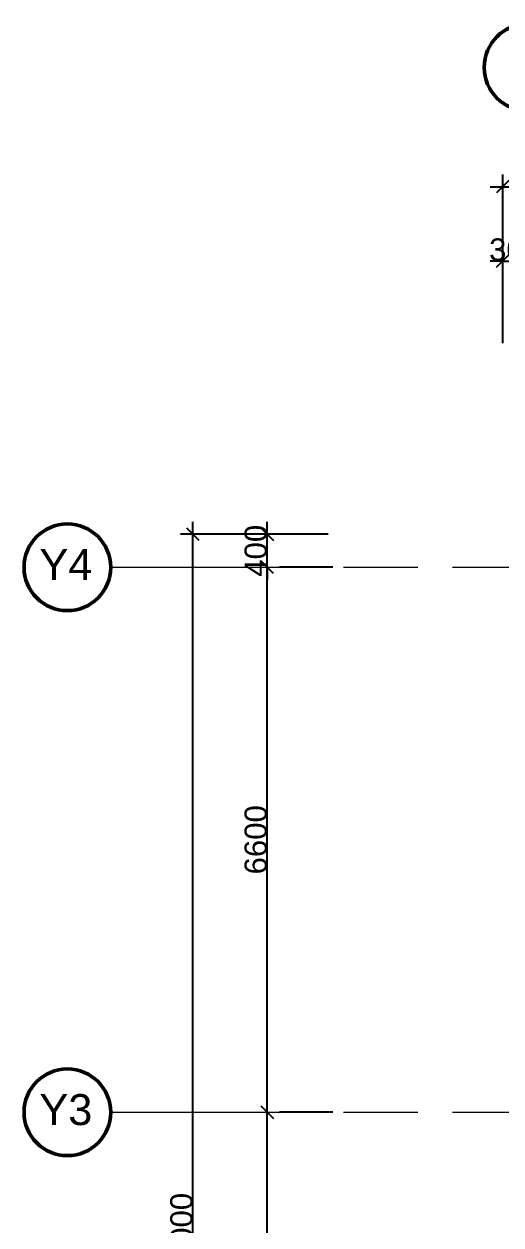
# Model space of a CAD drawing. Header units: millimetres. Extents: x -76261 to 649593, y -304265 to 60256.
# Drawn here: x 119902 to 125679, y -7965 to 6579 of the extents above; entities that cross this region are included whole.
import ezdxf

# ---------------------------------------------------------------- set-up
doc = ezdxf.new("R2010")
doc.units = ezdxf.units.MM
doc.header["$LTSCALE"] = 2000
doc.header["$MEASUREMENT"] = 0
doc.header["$PDMODE"] = 32
doc.header["$PDSIZE"] = 0.15
doc.linetypes.add('Centre', pattern=[6.9, 4, -0.7, 1.5, -0.7])
doc.layers.get('0').update_dxf_attribs({"linetype": 'CONTINUOUS'})
doc.layers.get('DEFPOINTS').update_dxf_attribs({"color": 171, "linetype": 'CONTINUOUS'})
for name, color, linetype, lineweight in [('A-ANNO-DIMS', 1, 'CONTINUOUS', 15), ('S-GRID', 14, 'CONTINUOUS', 15), ('S-GRID-IDEN', 1, 'CONTINUOUS', 50)]:
    doc.layers.add(name, color=color, linetype=linetype, lineweight=lineweight)
doc.styles.add('Arial', font='arial.ttf', dxfattribs={"height": 1.6})
doc.styles.add('Arial_1', font='arial.ttf', dxfattribs={"height": 270})
doc.dimstyles.new('AD1', dxfattribs={"dimscale": 304.8, "dimtxt": 275.470038, "dimasz": 0.492126, "dimexe": 0.492126, "dimexo": 0.0625, "dimgap": 0, "dimtad": 1, "dimdec": 0, "dimzin": 0, "dimdsep": 46, "dimtxsty": 'Arial_1', "dimblk1": 'OBLIQUE', "dimblk2": 'OBLIQUE', "dimsah": 1, "dimcen": 0.09, "dimdle": 0.492126, "dimazin": 0, "dimtfac": 1, "dimtdec": 4, "dimtix": 1, "dimtmove": 0, "dimatfit": 3, "dimfxl": 2.952756, "dimfxlon": 1, "dimtvp": 1, "dimtolj": 1, "dimtzin": 0, "dimarcsym": 2})
doc.dimstyles.new('AD2', dxfattribs={"dimscale": 304.8, "dimtxt": 275.470038, "dimasz": 0.492126, "dimexe": 0.492126, "dimexo": 2.952756, "dimgap": 0, "dimtad": 1, "dimdec": 0, "dimzin": 0, "dimdsep": 46, "dimtxsty": 'Arial_1', "dimblk1": 'OBLIQUE', "dimblk2": 'OBLIQUE', "dimsah": 1, "dimcen": 0.09, "dimdle": 0.492126, "dimazin": 0, "dimtfac": 1, "dimtdec": 4, "dimtix": 1, "dimtmove": 0, "dimatfit": 3, "dimfxl": 1, "dimtvp": 1, "dimtolj": 1, "dimtzin": 0, "dimarcsym": 2})

# ---------------------------------------------------------------- blocks, each defined once
blk = doc.blocks.new('Grid - M_Grid Head - Circle-195263-3rd FLOOR PLAN')
at = {"layer": 'S-GRID-IDEN'}
blk.add_circle((0, 0), 3.5, dxfattribs=at)
blk = doc.blocks.new('_Oblique')
at = {"color": 0, "linetype": 'ByBlock', "lineweight": -2}
blk.add_line((-0.5, -0.5), (0.5, 0.5), dxfattribs=at)
blk = doc.blocks.new('*D1045')
at = {"layer": 'A-ANNO-DIMS', "color": 0, "lineweight": -2, "transparency": 16777216}
for p, q in [((125700, 2713), (125700, 3858)), ((125700, 3708), (125550, 3708)), ((125700, 3708), (126000, 3708)), ((126000, 3708), (126150, 3708)), ((126000, 2915), (126000, 3558))]:
    blk.add_line(p, q, dxfattribs=at)
at = {"layer": 'DEFPOINTS', "color": 0, "transparency": 16777216}
for p in [(126000, 3815), (126000, 3708), (125700, 1813)]:
    blk.add_point(p, dxfattribs=at)
at = {"layer": 'A-ANNO-DIMS', "color": 0, "lineweight": -2, "transparency": 16777216, "xscale": 150, "yscale": 150, "zscale": 150}
blk.add_blockref('_Oblique', (125700, 3708), dxfattribs=at)
at = {"layer": 'A-ANNO-DIMS', "color": 0, "lineweight": -2, "transparency": 16777216, "xscale": 150, "yscale": 150, "zscale": 150, "rotation": 180}
blk.add_blockref('_Oblique', (126000, 3708), dxfattribs=at)
at = {"layer": 'A-ANNO-DIMS', "color": 0, "transparency": 16777216, "insert": (125850, 3846), "char_height": 270, "width": 747.58, "attachment_point": 5, "style": 'Arial_1'}
blk.add_mtext('\\A1;300', dxfattribs=at)
blk = doc.blocks.new('*D1054')
at = {"layer": 'A-ANNO-DIMS', "color": 0, "lineweight": -2, "transparency": 16777216}
for p, q in [((125700, 3727), (125700, 4758)), ((158700, 3727), (158700, 4758)), ((125550, 4608), (158850, 4608))]:
    blk.add_line(p, q, dxfattribs=at)
at = {"layer": 'DEFPOINTS', "color": 0, "transparency": 16777216}
for p in [(158700, 4608), (125700, 3708), (158700, 3708)]:
    blk.add_point(p, dxfattribs=at)
at = {"layer": 'A-ANNO-DIMS', "color": 0, "lineweight": -2, "transparency": 16777216, "xscale": 150, "yscale": 150, "zscale": 150, "rotation": 180}
blk.add_blockref('_Oblique', (125700, 4608), dxfattribs=at)
at = {"layer": 'A-ANNO-DIMS', "color": 0, "lineweight": -2, "transparency": 16777216, "xscale": 150, "yscale": 150, "zscale": 150}
blk.add_blockref('_Oblique', (158700, 4608), dxfattribs=at)
at = {"layer": 'A-ANNO-DIMS', "color": 0, "transparency": 16777216, "insert": (142200, 4746), "char_height": 270, "width": 1245.97, "attachment_point": 5, "style": 'Arial_1'}
blk.add_mtext('\\A1;33000', dxfattribs=at)
blk = doc.blocks.new('*D1057')
at = {"layer": 'A-ANNO-DIMS', "color": 0, "lineweight": -2, "transparency": 16777216}
for p, q in [((122848, -10750), (122848, -6450)), ((123642, -6600), (122998, -6600)), ((123642, -10600), (122998, -10600))]:
    blk.add_line(p, q, dxfattribs=at)
at = {"layer": 'DEFPOINTS', "color": 0, "transparency": 16777216}
for p in [(122742, -6600), (122848, -6600), (122742, -10600)]:
    blk.add_point(p, dxfattribs=at)
at = {"layer": 'A-ANNO-DIMS', "color": 0, "lineweight": -2, "transparency": 16777216, "xscale": 150, "yscale": 150, "zscale": 150}
for p, rotation in [((122848, -6600), 90), ((122848, -10600), 270)]:
    blk.add_blockref('_Oblique', p, dxfattribs=dict(at, rotation=rotation))
at = {"layer": 'A-ANNO-DIMS', "color": 0, "transparency": 16777216, "insert": (122710, -8600), "char_height": 270, "width": 996.78, "attachment_point": 5, "rotation": 90, "style": 'Arial_1'}
blk.add_mtext('\\A1;4000', dxfattribs=at)
blk = doc.blocks.new('*D1058')
at = {"layer": 'A-ANNO-DIMS', "color": 0, "lineweight": -2, "transparency": 16777216}
for p, q in [((122848, -6750), (122848, 150)), ((123642, 0), (122998, 0)), ((123642, -6600), (122998, -6600))]:
    blk.add_line(p, q, dxfattribs=at)
at = {"layer": 'DEFPOINTS', "color": 0, "transparency": 16777216}
for p in [(122742, 0), (122848, 0), (122742, -6600)]:
    blk.add_point(p, dxfattribs=at)
at = {"layer": 'A-ANNO-DIMS', "color": 0, "lineweight": -2, "transparency": 16777216, "xscale": 150, "yscale": 150, "zscale": 150}
for p, rotation in [((122848, 0), 90), ((122848, -6600), 270)]:
    blk.add_blockref('_Oblique', p, dxfattribs=dict(at, rotation=rotation))
at = {"layer": 'A-ANNO-DIMS', "color": 0, "transparency": 16777216, "insert": (122710, -3300), "char_height": 270, "width": 996.78, "attachment_point": 5, "rotation": 90, "style": 'Arial_1'}
blk.add_mtext('\\A1;6600', dxfattribs=at)
blk = doc.blocks.new('*D1059')
at = {"layer": 'A-ANNO-DIMS', "color": 0, "lineweight": -2, "transparency": 16777216}
for p, q in [((122848, 400), (122848, 550)), ((123584, 400), (122698, 400)), ((122848, 0), (122848, 400)), ((122848, 0), (122848, -150)), ((123642, 0), (122998, 0))]:
    blk.add_line(p, q, dxfattribs=at)
at = {"layer": 'DEFPOINTS', "color": 0, "transparency": 16777216}
for p in [(122848, 400), (124484, 400), (122742, 0)]:
    blk.add_point(p, dxfattribs=at)
at = {"layer": 'A-ANNO-DIMS', "color": 0, "lineweight": -2, "transparency": 16777216, "xscale": 150, "yscale": 150, "zscale": 150}
for p, rotation in [((122848, 400), 270), ((122848, 0), 90)]:
    blk.add_blockref('_Oblique', p, dxfattribs=dict(at, rotation=rotation))
at = {"layer": 'A-ANNO-DIMS', "color": 0, "transparency": 16777216, "insert": (122710, 200), "char_height": 270, "width": 747.58, "attachment_point": 5, "rotation": 90, "style": 'Arial_1'}
blk.add_mtext('\\A1;400', dxfattribs=at)
blk = doc.blocks.new('*D1060')
at = {"layer": 'A-ANNO-DIMS', "color": 0, "lineweight": -2, "transparency": 16777216}
for p, q in [((121948, -16750), (121948, 550)), ((122829, 400), (121798, 400)), ((122829, -16600), (121798, -16600))]:
    blk.add_line(p, q, dxfattribs=at)
at = {"layer": 'DEFPOINTS', "color": 0, "transparency": 16777216}
for p in [(121948, 400), (122848, 400), (122848, -16600)]:
    blk.add_point(p, dxfattribs=at)
at = {"layer": 'A-ANNO-DIMS', "color": 0, "lineweight": -2, "transparency": 16777216, "xscale": 150, "yscale": 150, "zscale": 150}
for p, rotation in [((121948, 400), 90), ((121948, -16600), 270)]:
    blk.add_blockref('_Oblique', p, dxfattribs=dict(at, rotation=rotation))
at = {"layer": 'A-ANNO-DIMS', "color": 0, "transparency": 16777216, "insert": (121810, -8100), "char_height": 270, "width": 1245.97, "attachment_point": 5, "rotation": 90, "style": 'Arial_1'}
blk.add_mtext('\\A1;17000', dxfattribs=at)
blk = doc.blocks.new('Xrexf_Office')
at = {"layer": 'S-GRID', "linetype": 'Centre', "ltscale": 0.3}
for p, q in [((120952.1, 0), (162139, 0)), ((120952.1, -6600), (162139, -6600))]:
    blk.add_line(p, q, dxfattribs=at)
at = {"layer": 'S-GRID-IDEN', "xscale": 149.9999999999999, "yscale": 149.9999999999999, "zscale": 149.9999999999999}
for p, rotation in [((126000, 6054.3), 180), ((120427.1, 0), 269.9999999999995), ((120427.1, -6600), 269.9999999999995)]:
    blk.add_blockref('Grid - M_Grid Head - Circle-195263-3rd FLOOR PLAN', p, dxfattribs=dict(at, rotation=rotation))
at = {"layer": 'S-GRID-IDEN', "char_height": 375, "width": 769.62, "attachment_point": 1, "style": 'Arial'}
for s, insert in [('Y4', (120089, 220.1)), ('Y3', (120089, -6379.9))]:
    blk.add_mtext(s, dxfattribs=dict(at, insert=insert))
at = {"layer": 'A-ANNO-DIMS'}
for base, p1, p2, dimstyle, override, picture, middle in [((158700, 4608.4), (125700, 3708.4), (158700, 3708.4), 'AD1', {"dimpost": '<>', "dimfxl": 33000}, '*D1054', (142200, 4746.4)), ((126000, 3708.4), (125700, 1812.8), (126000, 3814.5), 'AD2', {"dimpost": '<>', "dimfxl": 2024.107053}, '*D1045', (125850, 3846.4))]:
    dim = blk.add_linear_dim(base=base, p1=p1, p2=p2, dimstyle=dimstyle, override=override, dxfattribs=at)
    dim.commit()
    dim.dimension.update_dxf_attribs({"geometry": picture, "text_midpoint": middle})
for base, p1, p2, dimstyle, override, picture, middle in [((121947.9, 400), (122847.9, -16600), (122847.9, 400), 'AD1', {"dimpost": '<>', "dimfxl": 17000}, '*D1060', (121810, -8100)), ((122847.9, 400), (122741.8, 0), (124484, 400), 'AD2', {"dimpost": '<>', "dimfxl": 1787.566921}, '*D1059', (122710, 200)), ((122847.9, 0), (122741.8, -6600), (122741.8, 0), 'AD2', {"dimpost": '<>', "dimfxl": 6600}, '*D1058', (122710, -3300)), ((122847.9, -6600), (122741.8, -10600), (122741.8, -6600), 'AD2', {"dimpost": '<>', "dimfxl": 4000}, '*D1057', (122710, -8600))]:
    dim = blk.add_linear_dim(base=base, p1=p1, p2=p2, angle=90, dimstyle=dimstyle, override=override, dxfattribs=at)
    dim.commit()
    dim.dimension.update_dxf_attribs({"geometry": picture, "text_midpoint": middle})

msp = doc.modelspace()

# ---------------------------------------------------------------- block references
at = {"linetype": 'ByBlock'}
msp.add_blockref('Xrexf_Office', (0, 0), dxfattribs=at)

doc.saveas('drawing.dxf')
